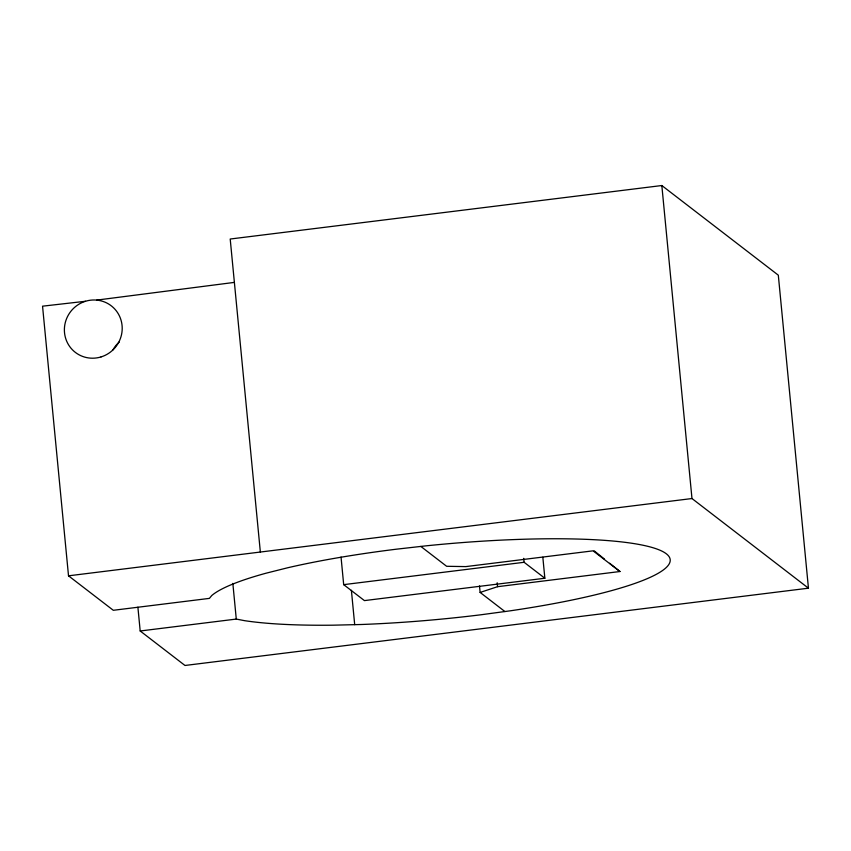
<?xml version="1.0" encoding="UTF-8"?>
<svg xmlns="http://www.w3.org/2000/svg" width="851" height="851" viewBox="0 0 851 851"><rect width="100%" height="100%" fill="white"/><g stroke="black" fill="none" stroke-linecap="round" stroke-linejoin="round"><path stroke-width="1.28" d="M479.496 585.924L480.124 592.434L497.569 586.69L619.953 571.521L609.646 563.245M96.759 300.105L234.387 282.394M137.894 607.199L140.192 630.985L184.986 665.471L808.45 588.19L778.314 275.181L661.833 185.529L230.206 239.025L260.353 552.033M85.504 301.275L42.55 306.179L68.516 575.819L691.98 498.537L808.45 588.19M341.038 557.065L343.687 584.648L524.12 562.288L544.853 578.244L542.832 557.235M544.853 578.244L364.43 600.604L343.687 584.648M140.192 630.985L236.28 619.071L244.301 620.624A232.791 37.221 -5.5 0 0 333.571 625.177L361.441 624.496A232.791 37.221 -5.5 0 0 481.038 614.762L510.409 610.795A232.791 37.221 -5.5 0 0 666.28 553.767A232.791 37.221 -5.5 0 0 426.021 545.842L395.928 549.246A232.791 37.221 -5.5 0 0 287.723 567.755L266.044 573.202A232.791 37.221 -5.5 0 0 211.729 595.551L209.41 598.381L113.311 610.295L68.516 575.819M619.953 571.521L593.073 550.831L465.774 566.606L446.626 566.287L420.82 546.427M480.124 592.434L504.898 611.539M594.168 550.831L604.487 559.107M661.833 185.529L691.98 498.537M523.737 558.341L524.12 562.288M497.197 582.786L497.569 586.69M351.389 590.296L354.697 624.655M232.844 583.392L236.28 619.071M112.896 349.963A29.402 28.615 -52.4 0 1 119.268 341.985M101.067 356.92A29.402 28.615 -52.4 0 0 113.513 307.754A29.402 28.615 -52.4 0 0 65.282 322.614A29.402 28.615 -52.4 0 0 101.067 356.92"/></g></svg>
